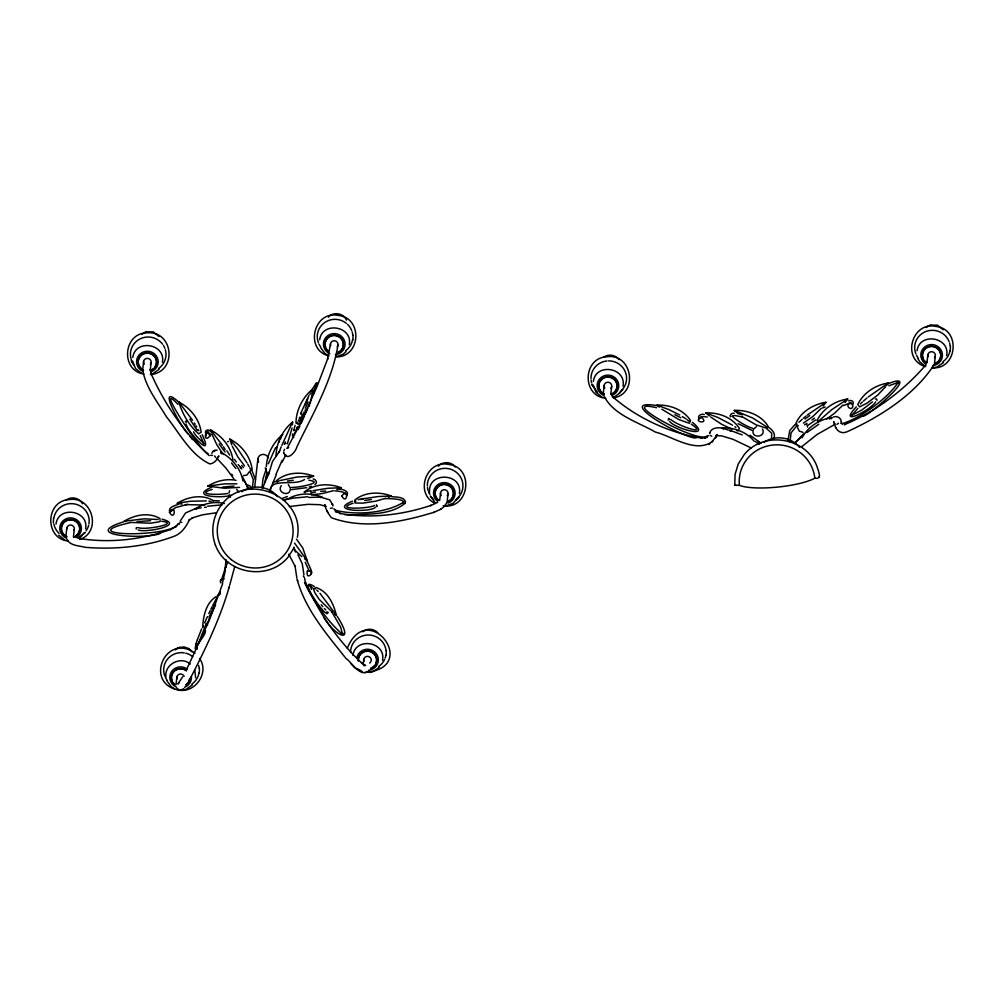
<?xml version="1.0" encoding="UTF-8"?>
<svg xmlns="http://www.w3.org/2000/svg" width="1004" height="1004" viewBox="0 0 1004 1004"><rect width="100%" height="100%" fill="white"/><g stroke="black" fill="none" stroke-linecap="round" stroke-linejoin="round"><path stroke-width="1.5" d="M405.415 501.824C403.972 496.315 395.563 497.382 391.158 496.516M251.439 488.471L250.485 486.287L247.888 484.995M53.526 518.302L53.388 522.908M85.604 528.882C89.218 510.333 58.483 505.25 55.986 524.075M162.41 362.256C166.024 343.694 135.289 338.624 132.792 357.437M165.924 676.897C164.217 664.309 180.77 655.712 190.283 664.02M195.654 677.888L194.814 670.145M199.294 673.107L199.432 668.513M297.335 537.278C305.354 496.629 247.235 471.491 222.248 503.92M349.279 344.61C352.893 326.049 322.158 320.979 319.648 339.791M352.919 339.829L353.057 335.223M382.537 660.243C386.151 641.694 355.403 636.611 352.906 655.436M386.176 655.461L386.302 650.868M429.612 492.6C427.102 471.278 463.195 472.507 459.343 493.604M622.995 386.126C626.609 367.577 595.861 362.494 593.364 381.319M734.765 485.158L735.079 474.315L738.266 463.936L744.19 454.636C763.642 430.377 806.4 437.317 817.03 466.584C818.197 471.165 822.904 479.573 814.821 478.205A41.892 9.287 -6 0 1 776.506 487.191A41.892 9.287 -6 0 1 739.408 485.321L734.84 485.308L735.606 484.656M946.646 355.567C950.261 337.005 919.526 331.935 917.029 350.76M950.286 350.785L950.424 346.179M266.324 466.697C266.964 454.297 273.226 442.287 282.764 434.406L282.149 435.636M292.465 424.893L292.591 421.969C282.689 430.164 276.276 442.802 276.113 455.703L276.564 455.916M312.395 390.757L312.457 389.301C302.555 397.484 296.142 410.121 295.967 423.035L296.669 423.337M226.377 566.934L225.21 568.151L226.063 559.705M197.186 649.249L195.165 648.597L196.044 643.74M221.219 580.676L225.059 568.942M290.332 489.073C289.754 497.507 276.301 492.562 281.283 485.685M65.925 535.898L66.804 528.104M73.43 536.977L74.283 529.309M142.731 369.246L143.61 361.465M150.236 370.363L151.089 362.682M175.989 684.854L176.855 677.098M252.28 488.835L253.309 479.686L249.908 471.252M254.652 487.417L257.865 458.941M262.006 487.844L263.035 478.695L266.273 468.843M264.855 482.184L266.725 473.863M266.424 478.795L267.114 472.62M270.327 491.245C269.599 477.226 294.448 486.576 304.538 479.498M312.332 392.213L311.027 400.056M330.479 343.82L327.568 359.219L327.806 358.453L317.063 386.515L299.832 424.817L287.119 448.311M337.959 345.037C332.148 381.282 312.62 414.024 296.946 446.767C295.891 451.662 287.257 461.752 283.931 453.08M363.21 664.071L363.724 659.452M439.677 500.481L440.543 492.813M447.156 501.824L448.022 494.018M603.316 393.141L604.182 385.335M610.808 394.221L611.674 386.553M771.549 438.597L771.737 433.276L766.805 428.771M773.707 438.999C776.092 433.791 772.176 429.398 768.01 426.926M788.002 440.342L789.784 430.452L795.042 424.529M790.022 441.998L791.052 432.862L796.574 426.11M926.981 362.457L927.847 354.776M934.46 363.774L935.326 355.993M268.206 475.658L272.473 461.627L279.928 450.545M842.231 424.303L841.879 423.224L840.599 423.173M669.63 419.208L668.614 418.354L668.162 420.111M228.899 493.014L229.703 490.73M292.114 427.955L287.32 443.919M203.862 444.27C204.578 443.153 195.09 436.351 193.559 431.846M209.924 436.138C205.431 424.83 202.469 444.835 209.974 435.899M342.489 634.139L340.657 627.123L331.722 611.687M753.163 430.189C751.055 439.137 766.679 437.217 762.438 429.022M249.456 471.616L246.783 475.168L243.47 475.557M292.352 435.259L292.704 433.891M403.031 502.891C406.168 499.038 389.928 498.524 385.009 498.561M351.751 515.039C369.309 513.759 390.907 515.14 405.076 503.242M405.026 503.468L405.465 501.598M222.486 582.784L225.411 570.259M229.652 585.345L234.748 566.507M171.333 510.609L171.333 509.919L171.646 510.986M219.173 595.221L219.6 593.414L220.19 594.054M283.73 451.122L284.534 449.34M282.124 460.347L276.062 474.139M310.161 403.294L310.638 401.675M287.244 448.349L288.713 447.608M347.284 648.308C367.652 597.97 421.467 668.262 365.004 672.366M732.255 416.145C734.024 418.568 745.658 426.474 752.699 428.319M197.336 639.912L201.591 628.943M195.981 643.94L197.386 639.749M198.077 644.417L206.196 623.559M313.336 394.296L316.498 383.666L316.913 384.695M309.094 406.507L309.671 404.913M297.36 423.638L297.811 422.42M293.77 430.678L295.101 425.37M296.657 429.072L297.586 426.587M262.559 488.333L269.31 471.792M269.474 491.395L276.238 474.854M278.911 452.553L279.426 451.223M298.263 421.203L298.778 419.873M304.275 411.791L300.108 421.793M211.794 453.293L213.275 451.185L217.128 450.03M852.082 415.041L857.805 408.402M280.003 449.792L281.195 446.88M299.292 418.542L299.87 417.112M301.049 414.2L301.677 412.707M299.895 420.814L302.53 414.589M850.677 403.508C843.787 404.11 851.718 412.719 852.936 406.005C849.472 400.408 852.81 402.453 843.473 405.591M852.66 404.612C854.893 401.751 851.091 399.278 848.543 400.972M281.81 445.387L292.591 421.969M225.21 568.151L227.883 561.926M203.285 626.019L202.632 627.563C203.247 616.456 205.782 603.178 215.873 596.79L217.266 597.405L216.877 598.007M215.596 604.797L208.819 619.506M268.306 463.798L275.485 447.834M305.065 414.564L307.839 408.113M204.628 622.907L207.401 616.657M300.56 413.711L308.968 395.476M305.04 404.913L307.839 398.764M284.358 444.283L285.412 441.936M301.024 423.575L304.501 415.857M276.05 448.462L276.753 446.918M209.008 617.184L214.592 605.349M305.341 408.201L308.19 402.014M689.861 422.132L689.346 423.261L678.892 419.622L661.812 409.193M690.275 421.241L690.589 420.563C683.486 409.619 669.693 404.512 657.03 405.139L659.327 407.172M738.254 430.816L736.961 430.754M738.969 429.248L739.383 428.344C732.292 417.4 718.5 412.293 705.825 412.92L709.364 415.97M766.717 428.306L756.163 424.893L741.743 416.459M208.807 613.62L210.187 610.696M298.163 429.637L299.882 425.997M278.848 442.375L279.539 440.957M297.749 426.888L293.557 435.46M927.269 361.553L925.123 365.92L925.625 365.167C903.613 390.644 875.35 411.765 844.251 424.742L845.117 424.491M934.172 364.678C914.067 395.45 880.044 416.673 847.138 431.745C842.143 434.092 837.461 431.645 835.416 427.001M280.216 439.526L281.522 436.853M309.91 394.409L310.562 393.079M210.865 609.277L212.183 606.617M205.519 630.625C205.619 636.749 193.483 646.589 197.223 648.082M282.036 462.279L285.814 454.875M186.719 669.291L209.246 620.422L222.65 583.663M311.215 391.736L312.457 389.301M802.07 437.744C807.944 426.675 819.753 419.321 832.002 417.538L831.149 418.743M212.798 605.399L213.413 604.182M213.977 603.103L215.584 600.141M189.154 680.612C204.841 650.416 219.889 619.393 229.326 586.612L228.548 588.269M311.441 390.619L316.285 382.926L318.356 383.214M313.411 391.485L315.507 387.682M171.22 510.823L175.612 507.572L187.698 504.347M712.212 441.572L717.446 434.506L716.216 435.974L717.509 435.033L716.668 435.447M216.036 599.375L216.5 598.597M180.218 521.038L185.602 512.931L194.588 509.015M182.653 676.821L177.871 683.975L178.925 683.084M84.487 532.534L79.492 538.533M222.16 504.021C212.898 515.403 210.263 531.254 215.383 545.009L215.458 545.134M217.291 595.711L220.441 592.021M294.147 547.657L288.223 556.956C268.783 581.216 226.025 574.275 215.383 545.009M458.226 497.244L453.231 503.242L446.027 505.878M621.865 389.778L619.706 393.179L613.457 397.546M753.414 429.285L756.527 426.562M446.868 502.74L443.68 507.045L440.304 509.442M709.665 433.088L710.079 432.46L709.552 433.276C711.397 427.315 718.525 427.051 723.595 428.545M715.488 437.945L715.902 437.305M716.015 437.129L716.429 436.489M240.358 467.914L240.847 467.186M875.425 399.015L876.605 398.952L877.044 400.383M310.813 573.761L311.265 570.41L307.136 561.211M795.67 424.19C799.95 412.293 813.441 404.135 825.953 402.303L823.255 405.942M818.473 422.282L817.13 420.475C822.74 408.703 835.002 400.834 847.715 398.99L845.017 402.629M886.657 385.423L888.377 383.013C875.664 384.858 863.39 392.727 857.792 404.499L859.575 406.909L867.167 403.056L877.734 395.049L885.679 386.653M342.59 633.926C344.535 632.382 340.732 634.842 340.005 632.081C326.902 620.096 315.632 603.529 306.822 587.378M210.627 455.301L212.509 455.402M178.373 523.486L175.788 526.824L176.478 526.209L170.567 529.597L171.295 529.271C142.254 539.612 110.164 543.39 79.655 538.52L80.458 538.709L74.484 536.914M207.226 622.555L209.334 619.907M179.277 523.473L179.038 524.527M403.181 502.464C386.051 513.019 356.533 515.541 335.788 510.358M732.142 416.346L734.539 415.43L741.893 416.886M345.2 494.018C347.321 493.177 339.728 490.768 335.035 490.956M346.694 495.599C350.057 491.257 342.213 489.036 339.252 489.149M300.598 422.132L298.74 424.253L297.586 423.738M821.197 408.377L812.738 416.572L803.438 423.111M794.39 443.454L803.539 433.904M842.958 405.064L834.512 413.259L826.518 419.032M796.26 424.993L797.126 424.102M818.022 421.68L831.588 409.77L847.715 398.99M856.312 406.846C836.156 428.306 872.037 409.13 875.676 401.813M794.264 443.454L801.205 437.116M183.795 688.719L179.703 690.388L176.754 688.004M836.872 424.378L838.453 423.211M798.983 422.257L802.183 419.308M860.403 403.922L862.398 402.014M307.249 571.188C305.63 582.835 318.03 568.854 307.5 570.962M707.268 435.899L704.883 438.095L705.724 437.669M603.517 395.024C612.754 414.89 637.665 421.805 655.273 432.034C672.228 436.263 695.659 453.77 712.313 441.471M363.674 665.388L364.389 664.723M159.134 369.309L152.884 373.676M85.403 532.484L79.165 537.09M345.991 351.664L343.167 354.249L335.963 356.884M192.379 684.941L186.129 689.309L182.339 690.162M459.142 497.193L455.665 500.368M622.781 389.728L619.317 392.89M379.248 667.296L372.999 671.663L369.221 672.517M943.371 362.62L937.121 366.987L933.331 367.841M709.075 444.446L709.778 443.806M863.503 401.023L867.004 397.96M314.955 484.505C317.854 483.024 315.959 479.096 313.148 478.933M438.359 466.232C442.714 461.15 451.398 461.551 455.289 466.986M711.598 442.111L712.928 440.919M801.594 446.843L817.055 434.494L834.437 424.629M872.463 401.876L861.557 410.234L851.932 415.129M328.396 317.126C333.391 311.353 343.682 313.122 346.493 320.201M803.388 418.279L805.873 416.208M368.819 670.873C360.398 678.127 351.726 662.163 346.029 658.499C326.902 634.44 305.266 609.516 297.109 579.295M868.284 396.919L888.377 383.013M807.141 415.167L825.953 402.303M175.223 649.952L177.394 648.371M142.091 334.207L144.287 332.65M926.328 327.517L928.524 325.961M811.947 419.986L814.432 418.141M815.775 419.885L808.145 425.219M804.97 419.019L809.751 415.518M806.852 432.598L818.749 424.29M199.545 433.289L198.717 433.866C189.819 426.261 183.556 415.869 179.716 404.901M200.361 432.711L201.177 432.147C199.394 419.245 190.358 407.9 178.888 402.064L179.302 403.482M232.351 460.522L232.966 460.083C231.184 447.194 222.135 435.849 210.664 430.013L211.505 432.849M250.498 470.311L252.129 469.169C250.36 456.268 241.311 444.923 229.841 439.087L231.723 444.847M314.101 588.796L313.486 589.222L314.955 592.937L319.335 599.513L332.211 612.089M862.913 416.309C868.435 416.271 923.743 368.932 887.8 383.892M362.695 631.78C367.087 628.015 374.228 628.579 377.968 633.009M65.887 500.318C70.995 496.001 79.517 497.771 82.479 503.77M804.618 424.805L806.99 423.349M211.505 487.304C187.823 497.206 225.16 498.323 230.87 495.148M287.47 499.339C297.573 492.826 310.851 492.7 321.845 496.993L320.414 497.595M829.517 418.982L832.002 417.538M125.701 521.578L124.132 521.264C134.574 514.889 148.843 511.927 159.9 518.478L160 519.457M182.05 504.121L177.269 503.23C187.71 496.854 201.992 493.893 213.036 500.444L213.137 501.423M239.479 487.392L224.369 488.22L207.803 486.124C216.136 480.991 226.339 478.419 236.053 480.314M196.37 509.304L194.789 508.99C203.511 503.657 214.367 500.946 224.419 503.544M326.815 611.85L328.295 612.465L326.915 613.645M186.091 423.876C187.447 431.933 215.094 461.501 202.155 434.657M314.34 586.537C296.669 575.242 321.87 611.524 325.547 612.653M310.085 585.897L310.173 585.219L311.428 589.386M207.251 432.096L208.016 431.569L207.753 432.824M227.506 441.697L228.435 441.559M603.919 357.073C608.625 353.697 615.678 354.927 619.029 359.645M80.245 539.336C101.969 531.317 92.28 495.888 69.326 499.565C45.381 500.557 44.214 538.91 68.397 541.03M241.889 491.709C252.832 484.066 269.248 486.074 277.556 496.679M763.831 442.425C774.787 434.782 791.19 436.79 799.498 447.395M213.275 451.185L214.141 450.733M214.341 450.633L215.207 450.181M217.667 457.372L218.897 455.891C217.328 459.594 214.053 463.735 209.823 463.936C190.233 454.649 179.641 433.101 166.488 416.873C157.678 402.027 145.793 387.632 142.706 370.2M138.213 529.836C143.472 533.237 186.418 525.481 162.046 519.168M177.106 525.343C163.727 537.843 71.108 535.923 130.369 522.607M888.816 385.787L898.291 382.436M146.22 331.797L153.286 331.872L158.896 336.44M930.457 325.108L937.523 325.183L943.132 329.751M179.314 647.492L184.108 646.927L188.652 648.584M177.118 648.496L179.503 647.404M325.02 505.514L324.869 504.799C325.672 509.668 328.471 513.922 331.42 517.725C364.088 529.836 401.864 522.13 434.217 512.216M437.782 502.326L430.49 505.652L431.193 505.338C402.077 515.102 370.037 518.867 339.691 513.37L340.519 513.559L335.248 511.224L336.729 512.354L334.859 509.467M433.527 512.542L441.095 509.078M144.024 332.776L146.408 331.709M928.261 326.087L930.645 325.02M798.368 425.683L797.151 426.198L796.41 425.194M277.179 481.405L277.041 480.176C287.131 471.93 301.84 471.566 313.599 476.134L307.713 478.456M304.714 492.525L304.639 491.784C314.716 483.539 329.425 483.175 341.184 487.756L336.817 489.513M388.46 497.231L391.309 496.039C379.55 491.458 364.841 491.822 354.763 500.08L355.065 503.017L362.921 503.117L375.684 501.159L385.423 498.361M278.259 481.242L279.313 480.841M354.914 501.548L355.968 501.134M352.529 501.184C327.216 511.237 369.497 512.592 375.17 507.509M353.082 503.255C332.449 509.743 368.317 509.003 374.617 505.439M212.208 489.375C194.274 494.658 218.746 495.16 227.519 493.491M276.564 481.154L272.774 482.585M282.588 498.235L287.408 496.541M284.496 499.841L286.805 499.038M822.401 407.988L825.175 407.022M178.474 504.297C175.436 505.326 166.928 507.635 170.052 512.278M309.245 486.978L311.441 486.25M333.717 490.592L322.259 493.579L311.378 494.897M280.518 480.452L297.146 477.013L313.599 476.134M323.589 617.121C335.173 636.486 356.131 645.936 337.143 616.218M123.655 521.779C76.53 536.676 151.541 539.462 160.602 533.086M310.663 491.295L312.018 490.931M360.787 499.578L363.611 498.875M330.479 508.3L332.412 508.049M294.699 429.825L293.532 430.013M283.329 500.155L293.268 498.122L307.877 496.742M284.923 443.63L285.889 443.391M313.486 490.579L328.145 488.245L341.184 487.756M186.242 422.345L185.326 421.391L187.133 421.128M150.437 374.555C177.783 372.421 173.792 329.663 146.132 332.926C122.915 333.78 120.656 370.903 143.974 374.028M337.306 356.909C361.076 355.931 362.494 317.954 338.549 315.469C313.373 309.885 304.25 350.321 329.099 355.931M613.708 397.822C638.782 393.794 632.269 352.793 606.717 356.796C582.772 357.788 581.592 396.153 605.788 398.274M363.649 665.614L365.582 665.464L361.553 663.054L362.281 663.556C338.11 640.979 318.745 612.716 305.392 582.483L305.605 583.349L304.639 578.404M306.709 487.655L291.524 489.651M304.049 492.06L310.311 490.755M358.039 499.666L364.364 498.373M842.544 423.562C862.436 417.325 888.502 397.207 898.065 382.549M365.079 498.524L378.27 496.528L391.309 496.039M207.803 486.124L224.407 483.878L236.881 483.802M177.269 503.23L190.471 501.247L206.335 500.908M124.132 521.264L144.074 518.842L158.092 519.52M194.789 508.99L201.214 507.836M179.929 522.444L181.849 522.331M289.303 506.556L308.077 504.322L319.862 504.686L325.974 506.367L324.493 505.25L325.572 506.581L325.108 505.74M310.7 492.876L315.57 492.048M364.728 500.494L371.467 499.503M734.162 413.259C732.23 412.807 729.381 414.614 730.347 416.786M293.77 437.543L292.428 436.953M222.336 487.153L234.02 486.049M287.395 481.004L293.256 480.276M207.564 506.217L222.16 504.836M215.584 512.868L202.293 514.876L192.115 517.926L192.843 517.6L189.103 520.21L189.618 519.419C186.28 526.535 181.523 533.751 173.705 536.437C145.655 546.866 114.971 549.728 85.252 547.318C78.801 545.574 69.627 545.938 66.603 538.646M833.546 416.949C836.859 415.606 841.038 417.802 841.252 421.467M708.272 435.523L707.356 437.041M706.665 437.493L701.206 438.083L702.072 438.171C669.404 432.95 637.477 418.354 612.465 396.643L613.08 397.233L611.8 395.513A10.831 10.555 6.4 0 0 616.732 379.537A10.831 10.555 6.4 0 0 599.564 378.96A10.831 10.555 6.4 0 0 603.529 395.275M204.59 507.371L206.297 507.183M204.866 505.037L185.376 504.598M137.109 521.628L150.638 520.699M308.805 497.482L321.845 496.993M320.627 491.42L325.685 491.019M715.739 435.623L721.801 435.912L732.933 439.275L751.218 447.96M291.436 487.455C299.066 487.668 325.133 482.359 308.881 480.251M734.288 410.41C746.963 409.783 760.756 414.89 767.847 425.834L767.232 427.189L752.586 417.94L734.288 410.41L737.827 413.46M723.144 428.946L721.989 427.93C733.824 427.327 746.348 431.745 753.979 441.057M706.113 436.451C695.082 442.538 614.599 397.735 656.553 407.724M704.256 414.426C701.558 413.485 696.851 415.643 699.048 418.932M803.074 432.347L799.272 431.143L797.578 427.528M931.9 367.778C957.264 370.376 961.468 329.061 935.916 326.425C912.485 321.205 901.542 357.587 923.805 366.109M443.203 505.765C469.257 509.982 474.992 467.274 448.612 464.463C425.985 459.305 414.225 494.106 435.322 503.418M178.135 690.012C195.027 693.701 209.823 672.73 199.532 658.461M701.482 417.451C691.166 421.693 709.853 424.83 701.708 417.526M213.601 500.607L219.349 500.908M344.811 514.625L350.358 514.964M207.577 624.965L206.435 623.973M130.558 522.419L150.299 523.209L158.155 522.017L160.213 521.415L160.138 520.674M138.539 527.727C145.58 530.237 180.795 523.586 161.744 521.277M207.012 432.109L207.59 432.109M208.932 501.147L211.229 501.485M707.255 417.049C702.285 416.095 699.738 416.861 700.692 417.538M898.065 382.449L897.425 382.198L898.342 382.926M320.489 497.131L329.764 499.854L332.55 504.673L332.387 503.87M818.862 476.787L819.603 477.151M376.437 504.774L377.341 506.317L376.123 506.593M657.193 405.666C610.269 397.697 688.907 441.421 696.5 437.694M738.078 413.686L742.558 414.79M362.356 671.576L354.964 667.924L351.162 663.97M178.448 690.037C143.509 683.197 165.723 632.068 194.964 653.19M705.825 412.92L717.948 417.501L732.493 425.169M657.03 405.139L669.153 409.72L679.683 415.003M721.989 427.93L727.887 429.95M710.054 435.334L711.811 436.188M729.18 429.988L742.245 434.908M731.866 429.135L721.863 424.428L710.619 416.974M729.431 430.565L730.975 431.168M751.921 430.377L738.116 423.663M224.08 579.019C222.06 577.526 218.809 580.877 220.968 582.96M333.855 508.764L334.52 509.605M247.059 487.015L249.406 488.923M674.801 414.715L680.9 417.789M221.319 453.758L220.905 452.34C231.949 457.962 240.734 468.68 242.968 480.991M309.885 585.809L312.834 588.068M834.989 423.939L833.609 421.667L835.717 427.528M925.726 366.611L919.739 361.829L917.894 358.491M602.061 397.17L596.075 392.388L593.251 385.134M328.346 355.654L325.032 353.646L320.527 347.522M141.489 373.3L135.502 368.518L132.679 361.252M358.29 669.279L360.499 670.622M64.67 539.926L58.696 535.157M174.734 688.932L171.42 686.924L166.902 680.812M682.394 416.597L686.071 418.944M210.288 431.218C208.292 428.545 204.138 430.427 205.757 433.665M755.121 441.459L759.413 444.182M750.038 435.221L758.647 441.509M670.772 419.484C677.449 425.709 709.451 436.552 691.229 424.127M669.58 421.266C673.609 427.942 713.781 440.003 692.396 422.333M236.63 489.324L238.776 492.261M734.865 426.725L735.919 427.491M687.112 419.71L689.07 421.191M304.513 558.764L307.211 560.721L302.756 547.971L296.456 539.085M334.897 614.122L336.252 615.101C333.742 603.881 327.706 591.205 315.946 587.503L314.716 588.369L315.344 588.871M306.697 409.933L304.94 410.159M326.714 613.557L326.3 612.867M208.054 453.457C200.11 451.762 152.696 377.554 178.022 404.399M190.296 649.889L192.053 651.935M209.146 433.063L211.016 434.694M188.476 648.458L190.547 650.077M209.246 455.665C184.297 433.05 164.568 404.16 150.976 373.413L151.202 374.279L150.261 369.409M758.509 441.396L760.994 443.454M216.814 458.364L225.825 467.939L233.844 478.808M301.84 556.655L294.423 549.815M137.523 527.615L136.306 527.753L136.193 529.083M316.712 590.026L318.243 591.507M288.311 484.568L290.394 488.132M303.271 576.045L304.413 577.513M179.59 402.93C153.813 378.947 183.368 431.055 188.313 434.079M597.38 392.162L591.858 384.708M430.465 496.24L433.728 499.628M435.108 502.627L430.515 496.315M324.392 608.462L325.811 609.955M133.532 364.891L131.286 360.825M319.925 593.264L336.252 615.101M214.605 455.941L215.734 457.548M266.738 471.855L265.244 467.914M244.574 465.944L237.747 456.795L232.351 446.353M229.841 439.087L237.647 448.813L246.946 462.744M210.664 430.013L222.436 445.324M178.888 402.064L192.542 420.212M220.905 452.34L221.834 453.419M241.713 465.467L243.483 467.588M241.826 469.044L238.186 464.526M294.586 543.139L307.211 560.721M230.456 497.218L229.025 494.796M321.217 604.659L322.849 606.68M223.377 454.486L216.839 444.785L212.02 434.305M231.51 462.969L235.84 468.579M189.982 436.326L192.479 439.576M219.11 443.881L225.047 452.013M231.635 474.214L232.614 475.557M234.522 459.418L236.329 462.003M189.781 419.132L197.236 430.44M223.377 446.742L225.222 449.554M226.841 450.796L229.678 455.088M194.337 422.998L195.165 424.353M288.813 554.145L295.214 566.595L295 565.741L296.858 578.078M244.072 480.678L248.791 488.923M247.699 464.036L249.105 466.559M297.335 580.199L297.799 581.002M195.993 425.721L196.746 427.014M326.965 510.961L327.844 512.529M284.257 453.67L283.793 452.804M198.152 429.536L198.817 430.754M305.216 562.215L309.207 571.038M242.516 476.699L248.477 488.697M297.95 554.748L302.267 563.796L303.961 574.84M251.853 470.236L255.518 479.786M200.248 435.661L203.787 443.467M249.77 467.776L250.9 470.023M304.551 582.533L306.182 586.198M806.99 424.88L807.618 427.127M333.002 505.966L332.324 503.732M205.682 433.439L206.422 435.749M293.934 547.092L295.339 551.987M841.327 421.73L841.39 422.082M277.28 482.384L277.355 483.125M177.055 679.005A3.79 3.69 6.4 0 1 179.252 674.249A3.79 3.69 6.4 0 1 184.134 676.407M191.4 676.407A10.831 10.555 6.4 0 1 184.485 687.313M176.202 687.037A10.831 10.555 6.4 0 1 171.408 671.839A10.831 10.555 6.4 0 1 187.459 669.279M189.668 679.306A9.212 8.973 6.4 0 1 185.978 685.13M174.771 684.753A9.212 8.973 6.4 0 1 173.441 672.128A9.212 8.973 6.4 0 1 186.393 670.898M199.03 672.843A17.796 17.332 6.4 0 1 191.889 684.101M167.04 680.072A17.796 17.332 6.4 0 1 165.447 677.462M164.832 676.068A17.796 17.332 6.4 0 1 184.284 652.889M185.803 653.19A17.796 17.332 6.4 0 1 192.693 656.603M198.579 665.338A17.796 17.332 6.4 0 1 199.168 668.313M189.718 678.905A9.212 8.973 6.4 0 1 186.016 684.728M174.821 684.351A9.212 8.973 6.4 0 1 173.165 682.645M172.023 680.574A9.212 8.973 6.4 0 1 186.443 670.509M330.68 345.727A3.79 3.69 6.4 0 1 334.821 340.783A3.79 3.69 6.4 0 1 337.156 346.769M329.814 353.759A10.831 10.555 6.4 0 1 326.476 336.754A10.831 10.555 6.4 0 1 343.995 339.603A10.831 10.555 6.4 0 1 335.349 354.65M328.396 351.475A9.212 8.973 6.4 0 1 328.182 337.721A9.212 8.973 6.4 0 1 342.1 339.992A9.212 8.973 6.4 0 1 337.482 352.944M325.647 347.296A9.212 8.973 6.4 0 1 330.969 335.75A9.212 8.973 6.4 0 1 342.853 341.009A9.212 8.973 6.4 0 1 337.532 352.555M328.433 351.074A9.212 8.973 6.4 0 1 326.789 349.367M352.655 339.565A17.796 17.332 6.4 0 1 345.514 350.823M320.665 346.782A17.796 17.332 6.4 0 1 319.071 344.184M318.456 342.791A17.796 17.332 6.4 0 1 346.317 323.313M347.472 324.33A17.796 17.332 6.4 0 1 351.714 330.63M352.203 332.06A17.796 17.332 6.4 0 1 352.781 335.035M258.618 462.317A5.359 5.221 6.4 0 1 260.902 454.862A5.359 5.221 6.4 0 1 268.256 457.962M363.925 661.36A3.79 3.69 6.4 0 1 367.577 656.365A3.79 3.69 6.4 0 1 370.928 661.598M370.413 662.414A3.79 3.69 6.4 0 1 369.698 663.067M356.809 658.047A10.831 10.555 6.4 0 1 368.28 649.262A10.831 10.555 6.4 0 1 378.332 659.691A10.831 10.555 6.4 0 1 368.606 670.295M358.302 661.046A9.212 8.973 6.4 0 1 365.72 651.358A9.212 8.973 6.4 0 1 376.312 657.783A9.212 8.973 6.4 0 1 370.74 668.576M358.34 660.645A9.212 8.973 6.4 0 1 368.97 650.931A9.212 8.973 6.4 0 1 375.898 663.506M374.643 665.489A9.212 8.973 6.4 0 1 370.777 668.187M385.9 655.198A17.796 17.332 6.4 0 1 385.147 658.122M384.57 659.528A17.796 17.332 6.4 0 1 378.759 666.455M350.547 652.512A17.796 17.332 6.4 0 1 367.288 635.03A17.796 17.332 6.4 0 1 386.038 650.667M144.275 364.214A3.79 3.69 6.4 0 1 144.877 359.256A3.79 3.69 6.4 0 1 149.985 359.432A3.79 3.69 6.4 0 1 150.286 364.414M142.957 371.405A10.831 10.555 6.4 0 1 138.979 355.09A10.831 10.555 6.4 0 1 156.16 355.654A10.831 10.555 6.4 0 1 151.24 371.681M143.572 370.351A9.212 8.973 6.4 0 1 140.196 356.483A9.212 8.973 6.4 0 1 154.804 356.972A9.212 8.973 6.4 0 1 150.613 370.589M141.577 368.719A9.212 8.973 6.4 0 1 140.246 356.094A9.212 8.973 6.4 0 1 153.198 354.864A9.212 8.973 6.4 0 1 154.528 367.502M152.771 369.096A9.212 8.973 6.4 0 1 150.663 370.2M165.334 349.706A17.796 17.332 6.4 0 1 158.645 368.468M132.942 363.159A17.796 17.332 6.4 0 1 138.426 339.816A17.796 17.332 6.4 0 1 162.635 344.272M163.489 345.539A17.796 17.332 6.4 0 1 164.844 348.275M441.208 495.562A3.79 3.69 6.4 0 1 441.81 490.605A3.79 3.69 6.4 0 1 446.918 490.78A3.79 3.69 6.4 0 1 447.219 495.763M437.48 501.285A10.831 10.555 6.4 0 1 437.229 485.12A10.831 10.555 6.4 0 1 453.607 487.781A10.831 10.555 6.4 0 1 448.173 503.029M438.51 500.067A9.212 8.973 6.4 0 1 438.296 486.325A9.212 8.973 6.4 0 1 452.214 488.584A9.212 8.973 6.4 0 1 447.596 501.548M438.459 500.456A9.212 8.973 6.4 0 1 438.246 486.714A9.212 8.973 6.4 0 1 452.176 488.973A9.212 8.973 6.4 0 1 447.546 501.937M427.353 485.861A17.796 17.332 6.4 0 1 450.984 469.345A17.796 17.332 6.4 0 1 458.953 496.716M429.875 494.508A17.796 17.332 6.4 0 1 428.52 491.784M428.03 490.341A17.796 17.332 6.4 0 1 427.453 487.367M66.779 529.058A3.79 3.69 6.4 0 1 71.146 525.067A3.79 3.69 6.4 0 1 74.007 530.237M66.151 538.031A10.831 10.555 6.4 0 1 61.608 522.457A10.831 10.555 6.4 0 1 78.111 520.9A10.831 10.555 6.4 0 1 76.919 537.014M66.766 536.989A9.212 8.973 6.4 0 1 63.39 523.122A9.212 8.973 6.4 0 1 77.986 523.611A9.212 8.973 6.4 0 1 73.807 537.228M66.816 536.6A9.212 8.973 6.4 0 1 62.951 523.348A9.212 8.973 6.4 0 1 76.982 522.03A9.212 8.973 6.4 0 1 75.965 535.734M88.666 525.318A17.796 17.332 6.4 0 1 86.131 530.802M59.023 533.362A17.796 17.332 6.4 0 1 53.927 524.151M53.839 518.139A17.796 17.332 6.4 0 1 74.233 503.882A17.796 17.332 6.4 0 1 88.98 523.837M604.86 388.096A3.79 3.69 6.4 0 1 605.45 383.139A3.79 3.69 6.4 0 1 610.57 383.315A3.79 3.69 6.4 0 1 610.871 388.297M604.195 393.832A9.212 8.973 6.4 0 1 600.819 379.964A9.212 8.973 6.4 0 1 615.414 380.453A9.212 8.973 6.4 0 1 611.235 394.07M604.157 394.233A9.212 8.973 6.4 0 1 600.768 380.365A9.212 8.973 6.4 0 1 615.377 380.855A9.212 8.973 6.4 0 1 611.198 394.459M608.524 360.888A17.796 17.332 6.4 0 1 622.593 389.251M593.527 387.042A17.796 17.332 6.4 0 1 592.172 384.306M591.682 382.875A17.796 17.332 6.4 0 1 591.092 379.901M591.005 378.395A17.796 17.332 6.4 0 1 606.981 360.963M928.047 356.684A3.79 3.69 6.4 0 1 932.189 351.739A3.79 3.69 6.4 0 1 934.523 357.738M924.784 363.26A10.831 10.555 6.4 0 1 925.274 346.518A10.831 10.555 6.4 0 1 941.739 351.4A10.831 10.555 6.4 0 1 932.729 365.619M925.763 362.431A9.212 8.973 6.4 0 1 925.55 348.677A9.212 8.973 6.4 0 1 939.48 350.948A9.212 8.973 6.4 0 1 934.849 363.9M923.015 358.252A9.212 8.973 6.4 0 1 928.336 346.706A9.212 8.973 6.4 0 1 940.221 351.965A9.212 8.973 6.4 0 1 934.9 363.511M925.813 362.03A9.212 8.973 6.4 0 1 924.157 360.323M950.022 350.522A17.796 17.332 6.4 0 1 942.881 361.779M918.032 357.738A17.796 17.332 6.4 0 1 916.439 355.14M915.824 353.747A17.796 17.332 6.4 0 1 926.115 331.42A17.796 17.332 6.4 0 1 949.081 341.586M949.571 343.017A17.796 17.332 6.4 0 1 950.16 345.991M739.408 485.321A37.914 36.935 6.4 0 1 773.243 444.998A37.914 36.935 6.4 0 1 814.821 478.205M169.412 512.241C175.236 522.331 176.453 502.69 169.412 512.241M341.837 495.888C347.095 506.129 349.241 486.551 341.837 495.888M231.246 559.567A37.914 36.935 6.4 0 0 292.591 537.127A37.914 36.935 6.4 0 0 241.663 496.453A37.914 36.935 6.4 0 0 231.246 559.567"/></g></svg>
